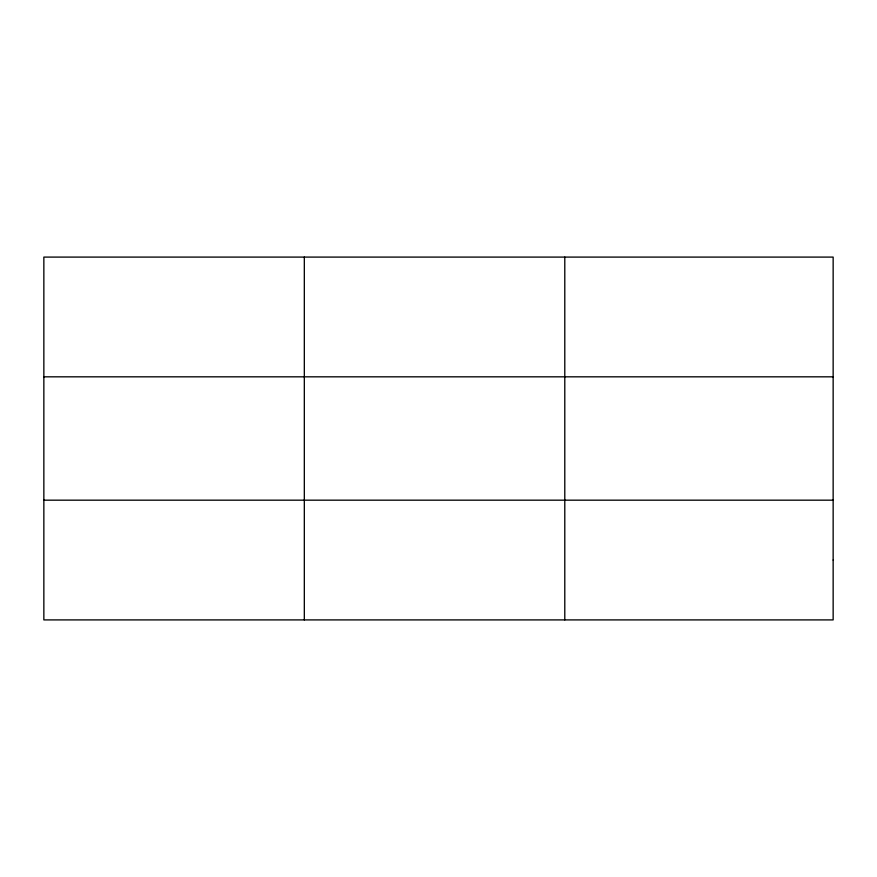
<?xml version="1.0" encoding="UTF-8"?>
<svg xmlns="http://www.w3.org/2000/svg" width="877" height="877" viewBox="0 0 877 877"><rect width="100%" height="100%" fill="white"/><g stroke="black" fill="none" stroke-linecap="round" stroke-linejoin="round"><path stroke-width="1.32" d="M304.319 619.907L304.319 257.093M564.788 619.907L564.788 257.093M43.85 376.825L833.15 376.825M43.85 500.175L833.15 500.175M833.15 560.041L833.15 619.907L43.85 619.907L43.85 257.093L833.15 257.093L833.15 560.041"/></g></svg>
